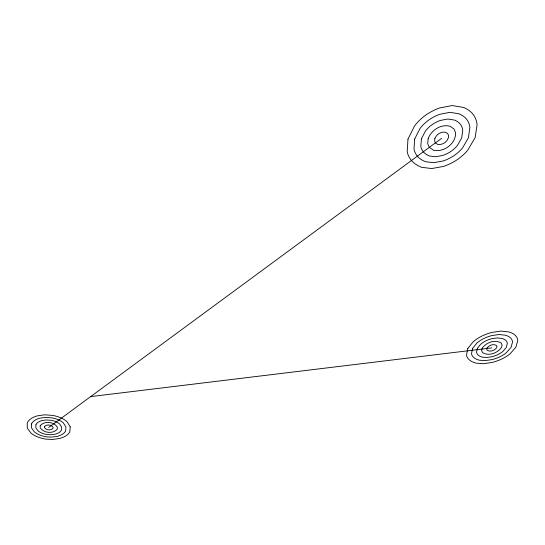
<?xml version="1.0" encoding="UTF-8"?>
<svg xmlns="http://www.w3.org/2000/svg" width="545" height="545" viewBox="0 0 545 545"><rect width="100%" height="100%" fill="white"/><g stroke="black" fill="none" stroke-linecap="round" stroke-linejoin="round"><path stroke-width="0.82" d="M48.757 427.45L441.579 138.348M90.668 396.603L491.842 347.887M31.59 423.928L31.569 427.961L34.342 431.844A34.042 11.268 0 0 0 38.94 434.678A23.013 7.575 0.2 0 0 46.121 436.79L51.789 437.11L57.484 436.32A21.698 7.119 0.4 0 0 62.886 433.963A34.178 11.247 0.5 0 0 65.632 430.911L65.938 426.939L63.411 422.988A34.383 11.377 0.6 0 0 58.874 420.011A22.018 7.33 0.4 0 0 51.932 417.865L45.603 417.375L39.683 418.219A21.984 7.33 0.2 0 0 34.199 420.733A34.24 11.397 0.1 0 0 31.59 423.928M35.909 424.814L35.868 427.832L37.925 430.748A25.561 8.454 0.1 0 0 41.365 432.894A17.29 5.695 0.2 0 0 46.775 434.494L51.046 434.733L55.331 434.133A16.296 5.361 0.4 0 0 59.391 432.355A25.635 8.447 0.5 0 0 61.442 430.053L61.646 427.069L59.725 424.112A25.751 8.516 0.5 0 0 56.319 421.891A16.479 5.477 0.4 0 0 51.128 420.297L46.4 419.936L41.985 420.563A16.459 5.477 0.3 0 0 37.884 422.43A25.669 8.529 0.1 0 0 35.909 424.814M40.214 425.7L40.166 427.702C43.484 433.146 53.09 434.12 57.232 429.188L57.348 427.198C54.132 421.639 44.274 420.638 40.214 425.7M44.492 426.578L44.465 427.58C46.107 430.318 50.944 430.802 53.001 428.322L53.056 427.321C51.434 424.562 46.536 424.065 44.492 426.578M407.98 139.139L407.204 151.49A68.071 34.274 -9.6 0 0 411.475 160.502A45.63 22.958 -9 0 0 421.667 167.322L431.763 168.541L443.671 166.389A42.782 21.698 -8.3 0 0 457.616 159.406A67.485 34.73 -8 0 0 467.842 150.052L475.131 137.565L477.073 124.785A68.288 35.507 -8.1 0 0 473.469 114.879A44.077 22.938 -8.8 0 0 463.72 107.474L452.248 105.539L439.325 108.033A44.234 22.815 -9.5 0 0 424.555 115.996A68.902 35.03 -9.9 0 0 414.391 126.236L407.98 139.139M414.704 138.982L413.989 148.894A54.446 27.495 -9.5 0 0 417.361 156.177A36.583 18.469 -9 0 0 425.529 161.708L433.663 162.703L443.262 160.952A34.328 17.44 -8.4 0 0 454.482 155.291A54.071 27.788 -8.1 0 0 462.664 147.743L468.428 137.721L469.885 127.53A54.582 28.286 -8.3 0 0 466.942 119.682A35.159 18.23 -8.8 0 0 459.156 113.851L450.041 112.325L439.788 114.287A35.261 18.155 -9.4 0 0 428.043 120.581A54.977 27.979 -9.7 0 0 419.902 128.688L414.704 138.982M421.428 138.818L420.822 146.285A40.834 20.683 -9.3 0 0 423.315 151.796A27.502 13.925 -9 0 0 429.453 155.999L435.598 156.762L442.853 155.427A25.826 13.141 -8.6 0 0 451.315 151.129A40.616 20.846 -8.3 0 0 457.446 145.42L461.717 137.878L462.739 130.262A40.909 21.126 -8.4 0 0 460.491 124.43A26.296 13.584 -8.9 0 0 454.659 120.118L447.867 119.001L440.244 120.452A26.351 13.543 -9.3 0 0 431.49 125.105A41.127 20.955 -9.5 0 0 425.379 131.134L421.428 138.818M70.23 426.817L69.801 431.769A42.728 14.041 0.6 0 1 66.347 435.564A27.08 8.87 0.4 0 1 59.609 438.48L52.524 439.461L45.48 439.072A28.708 9.435 0.1 0 1 36.529 436.45A42.51 14.068 0 0 1 30.772 432.928L27.27 428.084L27.25 423.036A42.817 14.272 0 0 1 30.486 419.023A27.523 9.204 0.2 0 1 37.36 415.855L44.785 414.786L52.749 415.406A27.577 9.19 0.5 0 1 61.449 418.11A43.041 14.238 0.6 0 1 67.11 421.857L70.23 426.817M428.145 138.662L427.696 143.655L429.331 147.361L433.432 150.209C443.841 152.566 455.749 143.887 455.64 132.973L454.114 129.124L450.231 126.29C441.13 123.729 431.306 130.105 428.145 138.662M434.862 138.505L434.617 141.012L435.421 142.885L437.471 144.323C442.69 145.522 448.685 141.148 448.59 135.671L447.813 133.763L445.871 132.367C441.341 131.107 436.47 134.261 434.862 138.505M467.78 348.562L466.513 354.972A48.941 17.631 -7.3 0 0 469.068 359.652A32.918 11.847 -7.1 0 0 476.037 363.154L483.272 363.719L491.978 362.486A30.902 11.186 -6.8 0 0 502.374 358.705A48.634 17.794 -6.6 0 0 510.14 353.739L515.87 347.206L517.75 340.632A49.05 18.08 -6.7 0 0 515.57 335.625A31.569 11.643 -7 0 0 508.962 331.959L500.937 331.081L491.685 332.443A31.651 11.602 -7.3 0 0 480.84 336.592A49.363 17.903 -7.4 0 0 473.08 341.885L467.78 348.562M472.597 348.425L471.534 353.569A39.151 14.129 -7.3 0 0 473.55 357.336A26.378 9.517 -7.1 0 0 479.13 360.17L484.941 360.627L491.951 359.632A24.777 8.979 -6.8 0 0 500.303 356.58A38.954 14.238 -6.7 0 0 506.516 352.581L511.067 347.342L512.518 342.097A39.22 14.422 -6.7 0 0 510.747 338.118A25.206 9.272 -7 0 0 505.46 335.216L499.07 334.521L491.719 335.604A25.254 9.245 -7.2 0 0 483.081 338.888A39.424 14.313 -7.3 0 0 476.868 343.098L472.597 348.425M477.406 348.289L476.575 352.159A29.362 10.621 -7.2 0 0 478.067 354.999A19.818 7.167 -7 0 0 482.257 357.145L486.637 357.493L491.924 356.743A18.625 6.758 -6.9 0 0 498.212 354.434A29.253 10.682 -6.8 0 0 502.871 351.416L506.257 347.478L507.313 343.554A29.403 10.784 -6.8 0 0 505.958 340.591A18.864 6.921 -7 0 0 502 338.438L497.231 337.927L491.747 338.724A18.891 6.908 -7.2 0 0 485.295 341.17A29.519 10.723 -7.3 0 0 480.635 344.304L477.406 348.289M482.223 348.153L481.637 350.742L482.618 352.649C488.749 356.478 497.428 353.078 501.455 347.615L502.129 345.005L501.209 343.043C495.044 339.106 486.181 342.526 482.223 348.153M487.032 348.023L486.726 349.318L487.21 350.278C490.275 352.213 494.642 350.496 496.645 347.751L496.972 346.45L496.509 345.476C493.423 343.527 489.022 345.223 487.032 348.023"/></g></svg>
